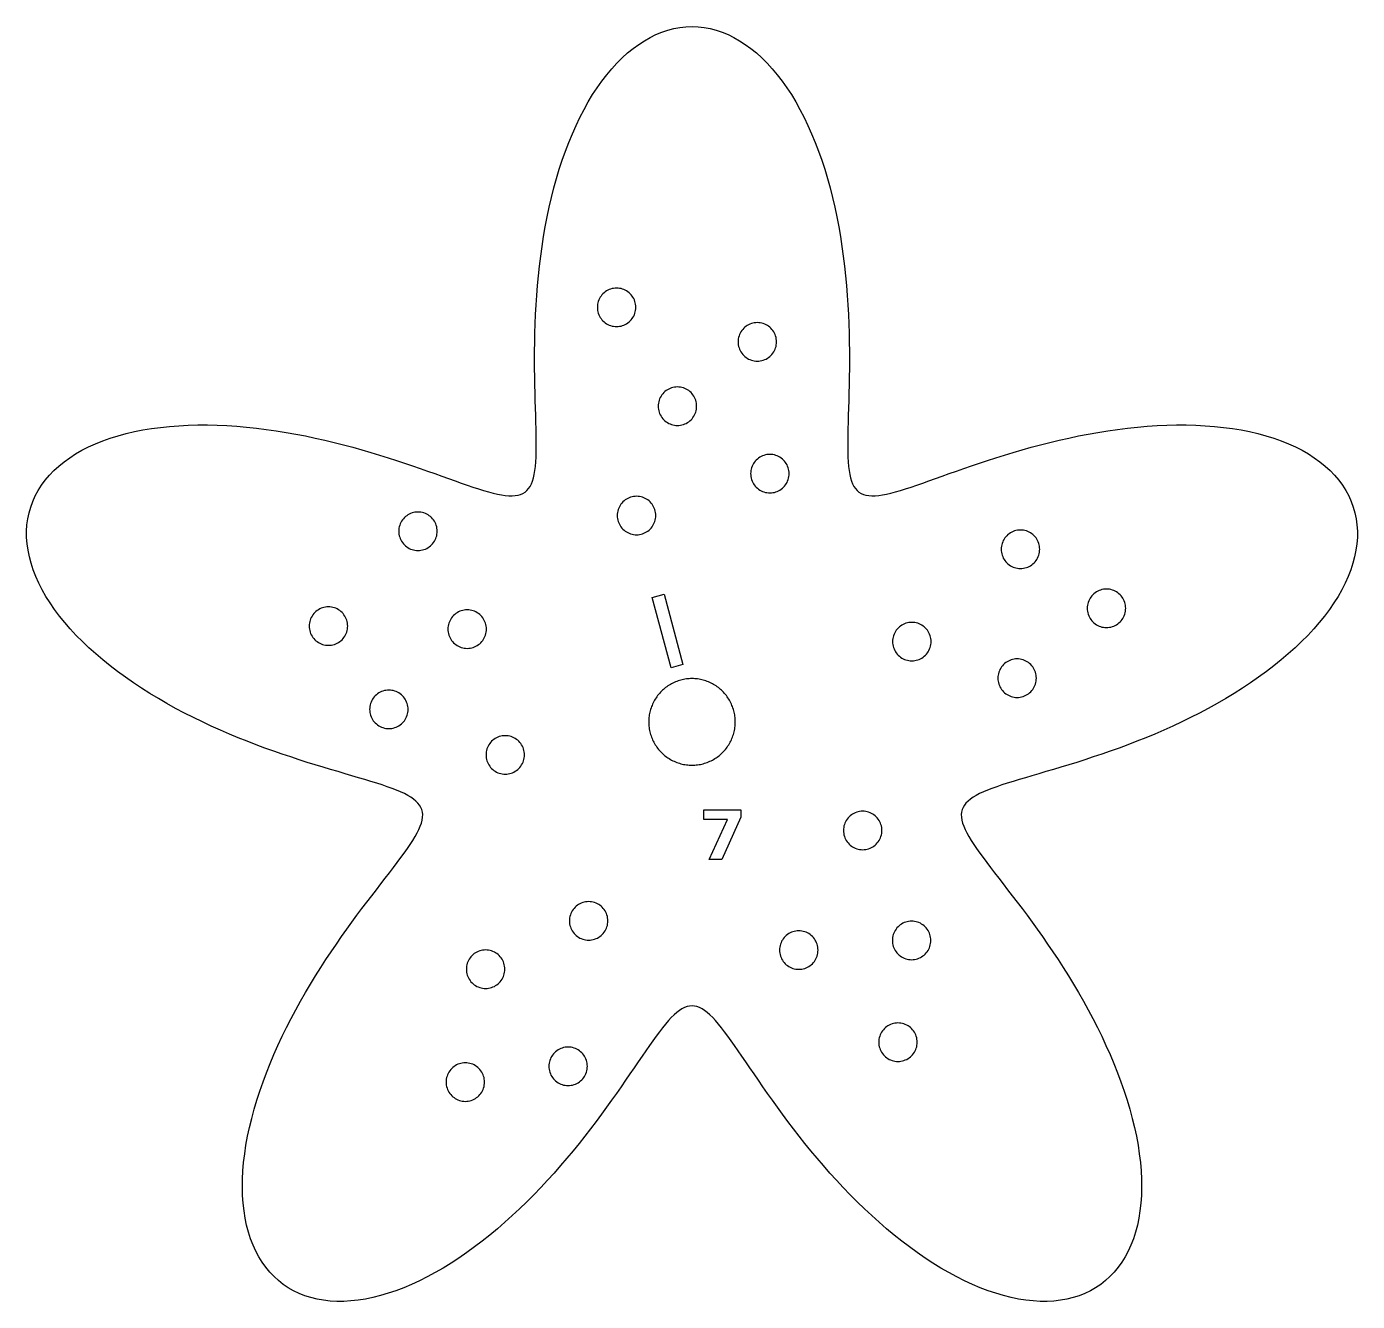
# Model space of a CAD drawing. Header units: millimetres. Extents: x 0 to 471, y 12 to 280.
# Drawn here: x 349.2 to 446.1, y 187.2 to 280 of the extents above; entities that cross this region are included whole.
import ezdxf

# ---------------------------------------------------------------- set-up
doc = ezdxf.new("R2010")
doc.units = ezdxf.units.MM
doc.layers.add('CUT', color=1, linetype='Continuous')
doc.layers.add('ENGRAVE', color=7, linetype='Continuous')

msp = doc.modelspace()

# ---------------------------------------------------------------- linework, layer by layer
at = {"layer": 'CUT'}
for points in [[(431.972, 228.801), (431.317, 228.518), (430.663, 228.247), (430.011, 227.987), (429.364, 227.738), (428.723, 227.499), (428.088, 227.271), (427.462, 227.054), (426.845, 226.846), (426.239, 226.647), (425.644, 226.457), (425.063, 226.276), (424.496, 226.103), (423.944, 225.938), (423.408, 225.78), (422.89, 225.627), (422.39, 225.481), (421.91, 225.34), (421.45, 225.203), (421.01, 225.07), (420.593, 224.94), (420.197, 224.812), (419.825, 224.686), (419.476, 224.561), (419.152, 224.435), (418.852, 224.309), (418.577, 224.182), (418.328, 224.052), (418.104, 223.919), (417.906, 223.782), (417.733, 223.641), (417.587, 223.494), (417.467, 223.341), (417.372, 223.181), (417.304, 223.013), (417.261, 222.838), (417.243, 222.653), (417.251, 222.458), (417.283, 222.253), (417.339, 222.038), (417.419, 221.811), (417.522, 221.571), (417.647, 221.32), (417.795, 221.055), (417.963, 220.777), (418.152, 220.485), (418.36, 220.178), (418.587, 219.857), (418.832, 219.522), (419.093, 219.171), (419.371, 218.805), (419.663, 218.424), (419.968, 218.027), (420.287, 217.615), (420.616, 217.187), (420.957, 216.744), (421.306, 216.286), (421.663, 215.813), (422.027, 215.325), (422.396, 214.822), (422.77, 214.305), (423.147, 213.774), (423.526, 213.229), (423.905, 212.672), (424.284, 212.102), (424.661, 211.52), (425.035, 210.927), (425.405, 210.323), (425.769, 209.709), (426.126, 209.086), (426.476, 208.455), (426.817, 207.816), (427.148, 207.17), (427.468, 206.518), (427.775, 205.862), (428.07, 205.201), (428.351, 204.537), (428.616, 203.871), (428.866, 203.205), (429.099, 202.538), (429.314, 201.873), (429.512, 201.209), (429.69, 200.549), (429.848, 199.894), (429.987, 199.243), (430.104, 198.6), (430.201, 197.964), (430.275, 197.337), (430.328, 196.72), (430.358, 196.114), (430.365, 195.52), (430.35, 194.939), (430.311, 194.373), (430.249, 193.822), (430.164, 193.287), (430.056, 192.769), (429.924, 192.27), (429.77, 191.79), (429.593, 191.33), (429.393, 190.89), (429.17, 190.473), (428.926, 190.078), (428.66, 189.706), (428.373, 189.358), (428.065, 189.035), (427.737, 188.736), (427.39, 188.464), (427.023, 188.217), (426.638, 187.998), (426.235, 187.805), (425.816, 187.639), (425.38, 187.501), (424.929, 187.391), (424.463, 187.309), (423.983, 187.254), (423.491, 187.228), (422.986, 187.229), (422.471, 187.259), (421.945, 187.316), (421.41, 187.4), (420.867, 187.511), (420.316, 187.65), (419.759, 187.814), (419.197, 188.005), (418.63, 188.221), (418.059, 188.461), (417.486, 188.726), (416.911, 189.014), (416.335, 189.325), (415.76, 189.657), (415.185, 190.011), (414.612, 190.384), (414.042, 190.777), (413.476, 191.187), (412.914, 191.615), (412.357, 192.058), (411.806, 192.517), (411.261, 192.989), (410.724, 193.473), (410.195, 193.969), (409.674, 194.474), (409.162, 194.989), (408.659, 195.51), (408.167, 196.038), (407.685, 196.571), (407.213, 197.107), (406.753, 197.645), (406.305, 198.184), (405.868, 198.722), (405.443, 199.258), (405.03, 199.791), (404.629, 200.32), (404.241, 200.842), (403.865, 201.358), (403.501, 201.864), (403.149, 202.361), (402.809, 202.847), (402.481, 203.321), (402.165, 203.781), (401.86, 204.227), (401.567, 204.657), (401.284, 205.071), (401.011, 205.466), (400.749, 205.843), (400.496, 206.2), (400.253, 206.536), (400.018, 206.852), (399.791, 207.144), (399.571, 207.414), (399.359, 207.66), (399.152, 207.882), (398.952, 208.08), (398.756, 208.251), (398.565, 208.398), (398.377, 208.518), (398.192, 208.611), (398.009, 208.679), (397.828, 208.719), (397.648, 208.732), (397.467, 208.719), (397.286, 208.679), (397.103, 208.611), (396.919, 208.518), (396.731, 208.398), (396.539, 208.251), (396.344, 208.08), (396.143, 207.882), (395.937, 207.66), (395.724, 207.414), (395.505, 207.144), (395.278, 206.852), (395.043, 206.536), (394.799, 206.2), (394.546, 205.843), (394.284, 205.466), (394.012, 205.071), (393.729, 204.657), (393.435, 204.227), (393.131, 203.781), (392.814, 203.321), (392.486, 202.847), (392.147, 202.361), (391.795, 201.864), (391.431, 201.358), (391.055, 200.842), (390.666, 200.32), (390.265, 199.791), (389.853, 199.258), (389.428, 198.722), (388.991, 198.184), (388.542, 197.645), (388.082, 197.107), (387.611, 196.571), (387.129, 196.038), (386.636, 195.51), (386.134, 194.989), (385.622, 194.474), (385.101, 193.969), (384.571, 193.473), (384.034, 192.989), (383.49, 192.517), (382.938, 192.058), (382.382, 191.615), (381.82, 191.187), (381.253, 190.777), (380.683, 190.384), (380.111, 190.011), (379.536, 189.657), (378.96, 189.325), (378.385, 189.014), (377.81, 188.726), (377.237, 188.461), (376.666, 188.221), (376.099, 188.005), (375.536, 187.814), (374.979, 187.65), (374.429, 187.511), (373.885, 187.4), (373.35, 187.316), (372.825, 187.259), (372.309, 187.229), (371.805, 187.228), (371.312, 187.254), (370.833, 187.309), (370.367, 187.391), (369.916, 187.501), (369.48, 187.639), (369.06, 187.805), (368.657, 187.998), (368.272, 188.217), (367.906, 188.464), (367.558, 188.736), (367.23, 189.035), (366.922, 189.358), (366.635, 189.706), (366.369, 190.078), (366.125, 190.473), (365.903, 190.89), (365.703, 191.33), (365.526, 191.79), (365.371, 192.27), (365.24, 192.769), (365.131, 193.287), (365.046, 193.822), (364.985, 194.373), (364.946, 194.939), (364.93, 195.52), (364.938, 196.114), (364.968, 196.72), (365.02, 197.337), (365.095, 197.964), (365.191, 198.6), (365.309, 199.243), (365.447, 199.894), (365.606, 200.549), (365.784, 201.209), (365.981, 201.873), (366.196, 202.538), (366.429, 203.205), (366.679, 203.871), (366.945, 204.537), (367.225, 205.201), (367.52, 205.862), (367.828, 206.518), (368.148, 207.17), (368.478, 207.816), (368.819, 208.455), (369.169, 209.086), (369.527, 209.709), (369.891, 210.323), (370.261, 210.927), (370.634, 211.52), (371.011, 212.102), (371.39, 212.672), (371.77, 213.229), (372.148, 213.774), (372.525, 214.305), (372.899, 214.822), (373.269, 215.325), (373.632, 215.813), (373.99, 216.286), (374.339, 216.744), (374.679, 217.187), (375.009, 217.615), (375.327, 218.027), (375.633, 218.424), (375.925, 218.805), (376.202, 219.171), (376.464, 219.522), (376.708, 219.857), (376.935, 220.178), (377.144, 220.485), (377.332, 220.777), (377.501, 221.055), (377.648, 221.32), (377.774, 221.571), (377.877, 221.811), (377.957, 222.038), (378.013, 222.253), (378.045, 222.458), (378.052, 222.653), (378.035, 222.838), (377.992, 223.013), (377.923, 223.181), (377.829, 223.341), (377.708, 223.494), (377.562, 223.641), (377.39, 223.782), (377.192, 223.919), (376.968, 224.052), (376.718, 224.182), (376.443, 224.309), (376.144, 224.435), (375.819, 224.561), (375.47, 224.686), (375.098, 224.812), (374.703, 224.94), (374.285, 225.07), (373.846, 225.203), (373.386, 225.34), (372.905, 225.481), (372.405, 225.627), (371.887, 225.78), (371.352, 225.938), (370.8, 226.103), (370.233, 226.276), (369.651, 226.457), (369.057, 226.647), (368.45, 226.846), (367.833, 227.054), (367.207, 227.271), (366.572, 227.499), (365.931, 227.738), (365.284, 227.987), (364.633, 228.247), (363.979, 228.518), (363.324, 228.801), (362.668, 229.095), (362.014, 229.4), (361.363, 229.717), (360.715, 230.045), (360.073, 230.384), (359.438, 230.734), (358.812, 231.096), (358.195, 231.468), (357.588, 231.85), (356.994, 232.243), (356.414, 232.645), (355.849, 233.057), (355.299, 233.478), (354.767, 233.907), (354.253, 234.344), (353.759, 234.789), (353.286, 235.24), (352.834, 235.698), (352.405, 236.162), (352, 236.63), (351.62, 237.102), (351.265, 237.579), (350.936, 238.058), (350.634, 238.538), (350.36, 239.021), (350.115, 239.503), (349.898, 239.986), (349.711, 240.467), (349.554, 240.946), (349.427, 241.423), (349.33, 241.896), (349.264, 242.364), (349.23, 242.827), (349.226, 243.285), (349.254, 243.735), (349.313, 244.177), (349.403, 244.611), (349.524, 245.036), (349.676, 245.451), (349.858, 245.855), (350.071, 246.248), (350.313, 246.628), (350.584, 246.996), (350.885, 247.351), (351.213, 247.691), (351.569, 248.017), (351.952, 248.328), (352.361, 248.623), (352.795, 248.902), (353.254, 249.165), (353.736, 249.412), (354.242, 249.641), (354.768, 249.852), (355.316, 250.047), (355.883, 250.223), (356.469, 250.382), (357.072, 250.523), (357.691, 250.645), (358.325, 250.75), (358.974, 250.837), (359.635, 250.907), (360.307, 250.958), (360.99, 250.993), (361.682, 251.01), (362.382, 251.011), (363.088, 250.996), (363.799, 250.964), (364.514, 250.917), (365.232, 250.855), (365.951, 250.779), (366.671, 250.69), (367.39, 250.587), (368.106, 250.472), (368.819, 250.345), (369.528, 250.207), (370.231, 250.06), (370.927, 249.903), (371.616, 249.738), (372.296, 249.566), (372.965, 249.387), (373.624, 249.203), (374.272, 249.015), (374.907, 248.823), (375.528, 248.628), (376.135, 248.433), (376.728, 248.236), (377.304, 248.041), (377.865, 247.848), (378.409, 247.657), (378.935, 247.471), (379.444, 247.289), (379.934, 247.114), (380.406, 246.946), (380.859, 246.786), (381.292, 246.635), (381.707, 246.495), (382.101, 246.366), (382.477, 246.249), (382.832, 246.146), (383.169, 246.056), (383.485, 245.982), (383.783, 245.924), (384.061, 245.882), (384.32, 245.858), (384.561, 245.852), (384.784, 245.865), (384.988, 245.898), (385.175, 245.951), (385.346, 246.025), (385.5, 246.12), (385.638, 246.237), (385.761, 246.377), (385.869, 246.538), (385.963, 246.723), (386.045, 246.93), (386.114, 247.161), (386.171, 247.415), (386.217, 247.693), (386.254, 247.993), (386.281, 248.318), (386.3, 248.665), (386.311, 249.035), (386.316, 249.428), (386.316, 249.844), (386.31, 250.281), (386.301, 250.74), (386.289, 251.22), (386.275, 251.721), (386.26, 252.241), (386.244, 252.781), (386.229, 253.339), (386.216, 253.915), (386.205, 254.508), (386.198, 255.117), (386.194, 255.741), (386.196, 256.379), (386.203, 257.03), (386.217, 257.693), (386.237, 258.367), (386.266, 259.051), (386.303, 259.743), (386.349, 260.443), (386.405, 261.148), (386.471, 261.859), (386.548, 262.573), (386.636, 263.29), (386.736, 264.007), (386.848, 264.724), (386.972, 265.439), (387.109, 266.152), (387.259, 266.859), (387.422, 267.561), (387.599, 268.256), (387.789, 268.942), (387.992, 269.618), (388.209, 270.283), (388.439, 270.936), (388.683, 271.575), (388.94, 272.198), (389.211, 272.806), (389.494, 273.395), (389.789, 273.966), (390.098, 274.517), (390.418, 275.048), (390.75, 275.555), (391.093, 276.04), (391.447, 276.501), (391.811, 276.936), (392.185, 277.346), (392.568, 277.729), (392.96, 278.084), (393.36, 278.411), (393.767, 278.708), (394.181, 278.976), (394.601, 279.214), (395.026, 279.421), (395.456, 279.597), (395.89, 279.742), (396.327, 279.855), (396.766, 279.935), (397.206, 279.984), (397.648, 280), (398.089, 279.984), (398.53, 279.935), (398.969, 279.855), (399.406, 279.742), (399.839, 279.597), (400.269, 279.421), (400.695, 279.214), (401.114, 278.976), (401.528, 278.708), (401.936, 278.411), (402.335, 278.084), (402.727, 277.729), (403.11, 277.346), (403.484, 276.936), (403.849, 276.501), (404.203, 276.04), (404.546, 275.555), (404.878, 275.048), (405.198, 274.517), (405.506, 273.966), (405.802, 273.395), (406.085, 272.806), (406.355, 272.198), (406.612, 271.575), (406.856, 270.936), (407.086, 270.283), (407.303, 269.618), (407.507, 268.942), (407.697, 268.256), (407.873, 267.561), (408.036, 266.859), (408.186, 266.152), (408.323, 265.439), (408.447, 264.724), (408.559, 264.007), (408.659, 263.29), (408.747, 262.573), (408.824, 261.859), (408.89, 261.148), (408.946, 260.443), (408.993, 259.743), (409.03, 259.051), (409.058, 258.367), (409.079, 257.693), (409.092, 257.03), (409.1, 256.379), (409.101, 255.741), (409.098, 255.117), (409.09, 254.508), (409.079, 253.915), (409.066, 253.339), (409.051, 252.781), (409.036, 252.241), (409.021, 251.721), (409.007, 251.22), (408.994, 250.74), (408.985, 250.281), (408.98, 249.844), (408.979, 249.428), (408.984, 249.035), (408.996, 248.665), (409.015, 248.318), (409.042, 247.993), (409.078, 247.693), (409.125, 247.415), (409.182, 247.161), (409.251, 246.93), (409.332, 246.723), (409.427, 246.538), (409.535, 246.377), (409.658, 246.237), (409.796, 246.12), (409.95, 246.025), (410.12, 245.951), (410.307, 245.898), (410.512, 245.865), (410.734, 245.852), (410.975, 245.858), (411.235, 245.882), (411.513, 245.924), (411.81, 245.982), (412.127, 246.056), (412.463, 246.146), (412.819, 246.249), (413.194, 246.366), (413.589, 246.495), (414.003, 246.635), (414.437, 246.786), (414.89, 246.946), (415.362, 247.114), (415.852, 247.289), (416.36, 247.471), (416.887, 247.657), (417.431, 247.848), (417.991, 248.041), (418.568, 248.236), (419.16, 248.433), (419.767, 248.628), (420.389, 248.823), (421.024, 249.015), (421.671, 249.203), (422.33, 249.387), (423, 249.566), (423.68, 249.738), (424.368, 249.903), (425.064, 250.06), (425.767, 250.207), (426.476, 250.345), (427.189, 250.472), (427.906, 250.587), (428.624, 250.69), (429.344, 250.779), (430.063, 250.855), (430.781, 250.917), (431.497, 250.964), (432.208, 250.996), (432.914, 251.011), (433.613, 251.01), (434.305, 250.993), (434.988, 250.958), (435.661, 250.907), (436.322, 250.837), (436.97, 250.75), (437.605, 250.645), (438.224, 250.523), (438.827, 250.382), (439.413, 250.223), (439.98, 250.047), (440.527, 249.852), (441.054, 249.641), (441.559, 249.412), (442.041, 249.165), (442.5, 248.902), (442.935, 248.623), (443.344, 248.328), (443.726, 248.017), (444.082, 247.691), (444.411, 247.351), (444.711, 246.996), (444.983, 246.628), (445.225, 246.248), (445.437, 245.855), (445.619, 245.451), (445.771, 245.036), (445.892, 244.611), (445.982, 244.177), (446.041, 243.735), (446.069, 243.285), (446.066, 242.827), (446.031, 242.364), (445.965, 241.896), (445.869, 241.423), (445.742, 240.946), (445.585, 240.467), (445.397, 239.986), (445.181, 239.503), (444.935, 239.021), (444.661, 238.538), (444.36, 238.058), (444.031, 237.579), (443.676, 237.102), (443.295, 236.63), (442.89, 236.162), (442.461, 235.698), (442.01, 235.24), (441.536, 234.789), (441.042, 234.344), (440.528, 233.907), (439.996, 233.478), (439.447, 233.057), (438.881, 232.645), (438.301, 232.243), (437.707, 231.85), (437.101, 231.468), (436.484, 231.096), (435.857, 230.734), (435.222, 230.384), (434.58, 230.045), (433.933, 229.717), (433.282, 229.4), (432.627, 229.095), (431.972, 228.801)], [(393.491, 259.138), (393.52, 259.244), (393.542, 259.352), (393.555, 259.461), (393.559, 259.571), (393.555, 259.68), (393.542, 259.79), (393.52, 259.897), (393.491, 260.003), (393.453, 260.106), (393.406, 260.206), (393.353, 260.302), (393.292, 260.393), (393.224, 260.48), (393.149, 260.561), (393.068, 260.635), (392.982, 260.703), (392.891, 260.764), (392.795, 260.818), (392.695, 260.864), (392.592, 260.902), (392.486, 260.932), (392.378, 260.953), (392.269, 260.966), (392.159, 260.971), (392.049, 260.966), (391.94, 260.953), (391.832, 260.932), (391.726, 260.902), (391.623, 260.864), (391.523, 260.818), (391.428, 260.764), (391.336, 260.703), (391.25, 260.635), (391.169, 260.561), (391.095, 260.48), (391.026, 260.393), (390.965, 260.302), (390.912, 260.206), (390.866, 260.106), (390.828, 260.003), (390.798, 259.897), (390.776, 259.79), (390.763, 259.68), (390.759, 259.571), (390.763, 259.461), (390.776, 259.352), (390.798, 259.244), (390.828, 259.138), (390.866, 259.035), (390.912, 258.935), (390.965, 258.839), (391.026, 258.748), (391.095, 258.661), (391.169, 258.581), (391.25, 258.506), (391.336, 258.438), (391.428, 258.377), (391.523, 258.323), (391.623, 258.277), (391.726, 258.239), (391.832, 258.209), (391.94, 258.188), (392.049, 258.175), (392.159, 258.171), (392.269, 258.175), (392.378, 258.188), (392.486, 258.209), (392.592, 258.239), (392.695, 258.277), (392.795, 258.323), (392.891, 258.377), (392.982, 258.438), (393.068, 258.506), (393.149, 258.581), (393.224, 258.661), (393.292, 258.748), (393.353, 258.839), (393.406, 258.935), (393.453, 259.035), (393.491, 259.138)], [(403.732, 256.624), (403.762, 256.729), (403.783, 256.837), (403.796, 256.946), (403.801, 257.056), (403.796, 257.166), (403.783, 257.275), (403.762, 257.383), (403.732, 257.489), (403.694, 257.592), (403.648, 257.692), (403.594, 257.788), (403.533, 257.879), (403.465, 257.966), (403.391, 258.046), (403.31, 258.121), (403.224, 258.189), (403.132, 258.25), (403.036, 258.304), (402.936, 258.35), (402.833, 258.388), (402.728, 258.418), (402.62, 258.439), (402.511, 258.452), (402.401, 258.456), (402.291, 258.452), (402.182, 258.439), (402.074, 258.418), (401.968, 258.388), (401.865, 258.35), (401.765, 258.304), (401.669, 258.25), (401.578, 258.189), (401.492, 258.121), (401.411, 258.046), (401.336, 257.966), (401.268, 257.879), (401.207, 257.788), (401.153, 257.692), (401.107, 257.592), (401.069, 257.489), (401.039, 257.383), (401.018, 257.275), (401.005, 257.166), (401.001, 257.056), (401.005, 256.946), (401.018, 256.837), (401.039, 256.729), (401.069, 256.624), (401.107, 256.521), (401.153, 256.421), (401.207, 256.325), (401.268, 256.233), (401.336, 256.147), (401.411, 256.066), (401.492, 255.992), (401.578, 255.924), (401.669, 255.863), (401.765, 255.809), (401.865, 255.763), (401.968, 255.725), (402.074, 255.695), (402.182, 255.674), (402.291, 255.661), (402.401, 255.656), (402.511, 255.661), (402.62, 255.674), (402.728, 255.695), (402.833, 255.725), (402.936, 255.763), (403.036, 255.809), (403.132, 255.863), (403.224, 255.924), (403.31, 255.992), (403.391, 256.066), (403.465, 256.147), (403.533, 256.233), (403.594, 256.325), (403.648, 256.421), (403.694, 256.521), (403.732, 256.624)], [(397.917, 251.943), (397.947, 252.048), (397.968, 252.156), (397.981, 252.265), (397.985, 252.375), (397.981, 252.485), (397.968, 252.594), (397.947, 252.702), (397.917, 252.808), (397.879, 252.911), (397.833, 253.011), (397.779, 253.107), (397.718, 253.198), (397.65, 253.284), (397.575, 253.365), (397.495, 253.44), (397.408, 253.508), (397.317, 253.569), (397.221, 253.623), (397.121, 253.669), (397.018, 253.707), (396.912, 253.736), (396.804, 253.758), (396.695, 253.771), (396.585, 253.775), (396.476, 253.771), (396.366, 253.758), (396.259, 253.736), (396.153, 253.707), (396.05, 253.669), (395.95, 253.623), (395.854, 253.569), (395.762, 253.508), (395.676, 253.44), (395.595, 253.365), (395.521, 253.284), (395.453, 253.198), (395.392, 253.107), (395.338, 253.011), (395.292, 252.911), (395.254, 252.808), (395.224, 252.702), (395.203, 252.594), (395.19, 252.485), (395.185, 252.375), (395.19, 252.265), (395.203, 252.156), (395.224, 252.048), (395.254, 251.943), (395.292, 251.839), (395.338, 251.74), (395.392, 251.644), (395.453, 251.552), (395.521, 251.466), (395.595, 251.385), (395.676, 251.311), (395.762, 251.243), (395.854, 251.181), (395.95, 251.128), (396.05, 251.082), (396.153, 251.044), (396.259, 251.014), (396.366, 250.992), (396.476, 250.979), (396.585, 250.975), (396.695, 250.979), (396.804, 250.992), (396.912, 251.014), (397.018, 251.044), (397.121, 251.082), (397.221, 251.128), (397.317, 251.181), (397.408, 251.243), (397.495, 251.311), (397.575, 251.385), (397.65, 251.466), (397.718, 251.552), (397.779, 251.644), (397.833, 251.74), (397.879, 251.839), (397.917, 251.943)], [(404.676, 247.14), (404.697, 247.248), (404.71, 247.357), (404.715, 247.467), (404.71, 247.577), (404.697, 247.686), (404.676, 247.794), (404.646, 247.9), (404.608, 248.003), (404.562, 248.103), (404.508, 248.198), (404.447, 248.29), (404.379, 248.376), (404.305, 248.457), (404.224, 248.532), (404.138, 248.6), (404.046, 248.661), (403.95, 248.714), (403.85, 248.76), (403.747, 248.798), (403.641, 248.828), (403.534, 248.85), (403.424, 248.863), (403.315, 248.867), (403.205, 248.863), (403.096, 248.85), (402.988, 248.828), (402.882, 248.798), (402.779, 248.76), (402.679, 248.714), (402.583, 248.661), (402.492, 248.6), (402.405, 248.532), (402.325, 248.457), (402.25, 248.376), (402.182, 248.29), (402.121, 248.198), (402.067, 248.103), (402.021, 248.003), (401.983, 247.9), (401.953, 247.794), (401.932, 247.686), (401.919, 247.577), (401.915, 247.467), (401.919, 247.357), (401.932, 247.248), (401.953, 247.14), (401.983, 247.034), (402.021, 246.931), (402.067, 246.831), (402.121, 246.735), (402.182, 246.644), (402.25, 246.558), (402.325, 246.477), (402.405, 246.402), (402.492, 246.334), (402.583, 246.273), (402.679, 246.22), (402.779, 246.174), (402.882, 246.135), (402.988, 246.106), (403.096, 246.084), (403.205, 246.071), (403.315, 246.067), (403.424, 246.071), (403.534, 246.084), (403.641, 246.106), (403.747, 246.135), (403.85, 246.174), (403.95, 246.22), (404.046, 246.273), (404.138, 246.334), (404.224, 246.402), (404.305, 246.477), (404.379, 246.558), (404.447, 246.644), (404.508, 246.735), (404.562, 246.831), (404.608, 246.931), (404.646, 247.034), (404.676, 247.14)], [(394.942, 243.987), (394.971, 244.093), (394.993, 244.201), (395.006, 244.31), (395.01, 244.42), (395.006, 244.53), (394.993, 244.639), (394.971, 244.747), (394.942, 244.852), (394.904, 244.956), (394.858, 245.055), (394.804, 245.151), (394.743, 245.243), (394.675, 245.329), (394.6, 245.41), (394.519, 245.484), (394.433, 245.552), (394.342, 245.613), (394.246, 245.667), (394.146, 245.713), (394.043, 245.751), (393.937, 245.781), (393.829, 245.803), (393.72, 245.815), (393.61, 245.82), (393.5, 245.815), (393.391, 245.803), (393.283, 245.781), (393.177, 245.751), (393.074, 245.713), (392.975, 245.667), (392.879, 245.613), (392.787, 245.552), (392.701, 245.484), (392.62, 245.41), (392.546, 245.329), (392.477, 245.243), (392.416, 245.151), (392.363, 245.055), (392.317, 244.956), (392.279, 244.852), (392.249, 244.747), (392.227, 244.639), (392.214, 244.53), (392.21, 244.42), (392.214, 244.31), (392.227, 244.201), (392.249, 244.093), (392.279, 243.987), (392.317, 243.884), (392.363, 243.784), (392.416, 243.688), (392.477, 243.597), (392.546, 243.511), (392.62, 243.43), (392.701, 243.355), (392.787, 243.287), (392.879, 243.226), (392.975, 243.172), (393.074, 243.126), (393.177, 243.088), (393.283, 243.058), (393.391, 243.037), (393.5, 243.024), (393.61, 243.02), (393.72, 243.024), (393.829, 243.037), (393.937, 243.058), (394.043, 243.088), (394.146, 243.126), (394.246, 243.172), (394.342, 243.226), (394.433, 243.287), (394.519, 243.355), (394.6, 243.43), (394.675, 243.511), (394.743, 243.597), (394.804, 243.688), (394.858, 243.784), (394.904, 243.884), (394.942, 243.987)], [(379.068, 242.947), (379.09, 243.055), (379.103, 243.164), (379.107, 243.274), (379.103, 243.384), (379.09, 243.493), (379.068, 243.601), (379.038, 243.707), (379, 243.81), (378.954, 243.91), (378.901, 244.006), (378.84, 244.097), (378.772, 244.184), (378.697, 244.264), (378.616, 244.339), (378.53, 244.407), (378.438, 244.468), (378.343, 244.522), (378.243, 244.568), (378.14, 244.606), (378.034, 244.636), (377.926, 244.657), (377.817, 244.67), (377.707, 244.674), (377.597, 244.67), (377.488, 244.657), (377.38, 244.636), (377.274, 244.606), (377.171, 244.568), (377.071, 244.522), (376.975, 244.468), (376.884, 244.407), (376.798, 244.339), (376.717, 244.264), (376.642, 244.184), (376.574, 244.097), (376.513, 244.006), (376.46, 243.91), (376.414, 243.81), (376.375, 243.707), (376.346, 243.601), (376.324, 243.493), (376.311, 243.384), (376.307, 243.274), (376.311, 243.164), (376.324, 243.055), (376.346, 242.947), (376.375, 242.842), (376.414, 242.739), (376.46, 242.639), (376.513, 242.543), (376.574, 242.451), (376.642, 242.365), (376.717, 242.284), (376.798, 242.21), (376.884, 242.142), (376.975, 242.081), (377.071, 242.027), (377.171, 241.981), (377.274, 241.943), (377.38, 241.913), (377.488, 241.892), (377.597, 241.879), (377.707, 241.874), (377.817, 241.879), (377.926, 241.892), (378.034, 241.913), (378.14, 241.943), (378.243, 241.981), (378.343, 242.027), (378.438, 242.081), (378.53, 242.142), (378.616, 242.21), (378.697, 242.284), (378.772, 242.365), (378.84, 242.451), (378.901, 242.543), (378.954, 242.639), (379, 242.739), (379.038, 242.842), (379.068, 242.947)], [(422.881, 241.53), (422.911, 241.635), (422.933, 241.743), (422.945, 241.852), (422.95, 241.962), (422.945, 242.072), (422.933, 242.181), (422.911, 242.289), (422.881, 242.395), (422.843, 242.498), (422.797, 242.598), (422.743, 242.694), (422.682, 242.785), (422.614, 242.871), (422.54, 242.952), (422.459, 243.027), (422.373, 243.095), (422.281, 243.156), (422.185, 243.21), (422.086, 243.256), (421.982, 243.294), (421.877, 243.324), (421.769, 243.345), (421.66, 243.358), (421.55, 243.362), (421.44, 243.358), (421.331, 243.345), (421.223, 243.324), (421.117, 243.294), (421.014, 243.256), (420.914, 243.21), (420.818, 243.156), (420.727, 243.095), (420.641, 243.027), (420.56, 242.952), (420.485, 242.871), (420.417, 242.785), (420.356, 242.694), (420.302, 242.598), (420.256, 242.498), (420.218, 242.395), (420.188, 242.289), (420.167, 242.181), (420.154, 242.072), (420.15, 241.962), (420.154, 241.852), (420.167, 241.743), (420.188, 241.635), (420.218, 241.53), (420.256, 241.426), (420.302, 241.327), (420.356, 241.231), (420.417, 241.139), (420.485, 241.053), (420.56, 240.972), (420.641, 240.898), (420.727, 240.83), (420.818, 240.769), (420.914, 240.715), (421.014, 240.669), (421.117, 240.631), (421.223, 240.601), (421.331, 240.579), (421.44, 240.567), (421.55, 240.562), (421.66, 240.567), (421.769, 240.579), (421.877, 240.601), (421.982, 240.631), (422.086, 240.669), (422.185, 240.715), (422.281, 240.769), (422.373, 240.83), (422.459, 240.898), (422.54, 240.972), (422.614, 241.053), (422.682, 241.139), (422.743, 241.231), (422.797, 241.327), (422.843, 241.426), (422.881, 241.53)], [(429.142, 237.234), (429.172, 237.34), (429.193, 237.447), (429.206, 237.556), (429.21, 237.666), (429.206, 237.776), (429.193, 237.885), (429.172, 237.993), (429.142, 238.099), (429.104, 238.202), (429.058, 238.302), (429.004, 238.398), (428.943, 238.489), (428.875, 238.576), (428.8, 238.656), (428.72, 238.731), (428.633, 238.799), (428.542, 238.86), (428.446, 238.914), (428.346, 238.96), (428.243, 238.998), (428.137, 239.028), (428.029, 239.049), (427.92, 239.062), (427.81, 239.066), (427.701, 239.062), (427.591, 239.049), (427.484, 239.028), (427.378, 238.998), (427.275, 238.96), (427.175, 238.914), (427.079, 238.86), (426.988, 238.799), (426.901, 238.731), (426.82, 238.656), (426.746, 238.576), (426.678, 238.489), (426.617, 238.398), (426.563, 238.302), (426.517, 238.202), (426.479, 238.099), (426.449, 237.993), (426.428, 237.885), (426.415, 237.776), (426.41, 237.666), (426.415, 237.556), (426.428, 237.447), (426.449, 237.34), (426.479, 237.234), (426.517, 237.131), (426.563, 237.031), (426.617, 236.935), (426.678, 236.843), (426.746, 236.757), (426.82, 236.676), (426.901, 236.602), (426.988, 236.534), (427.079, 236.473), (427.175, 236.419), (427.275, 236.373), (427.378, 236.335), (427.484, 236.305), (427.591, 236.284), (427.701, 236.271), (427.81, 236.266), (427.92, 236.271), (428.029, 236.284), (428.137, 236.305), (428.243, 236.335), (428.346, 236.373), (428.446, 236.419), (428.542, 236.473), (428.633, 236.534), (428.72, 236.602), (428.8, 236.676), (428.875, 236.757), (428.943, 236.843), (429.004, 236.935), (429.058, 237.031), (429.104, 237.131), (429.142, 237.234)], [(372.522, 235.941), (372.552, 236.047), (372.573, 236.155), (372.586, 236.264), (372.59, 236.374), (372.586, 236.484), (372.573, 236.593), (372.552, 236.701), (372.522, 236.807), (372.484, 236.91), (372.438, 237.01), (372.384, 237.106), (372.323, 237.197), (372.255, 237.283), (372.18, 237.364), (372.1, 237.439), (372.013, 237.507), (371.922, 237.568), (371.826, 237.622), (371.726, 237.668), (371.623, 237.706), (371.517, 237.735), (371.409, 237.757), (371.3, 237.77), (371.19, 237.774), (371.08, 237.77), (370.971, 237.757), (370.863, 237.735), (370.758, 237.706), (370.655, 237.668), (370.555, 237.622), (370.459, 237.568), (370.367, 237.507), (370.281, 237.439), (370.2, 237.364), (370.126, 237.283), (370.058, 237.197), (369.997, 237.106), (369.943, 237.01), (369.897, 236.91), (369.859, 236.807), (369.829, 236.701), (369.808, 236.593), (369.795, 236.484), (369.79, 236.374), (369.795, 236.264), (369.808, 236.155), (369.829, 236.047), (369.859, 235.941), (369.897, 235.838), (369.943, 235.739), (369.997, 235.643), (370.058, 235.551), (370.126, 235.465), (370.2, 235.384), (370.281, 235.31), (370.367, 235.241), (370.459, 235.18), (370.555, 235.127), (370.655, 235.081), (370.758, 235.043), (370.863, 235.013), (370.971, 234.991), (371.08, 234.978), (371.19, 234.974), (371.3, 234.978), (371.409, 234.991), (371.517, 235.013), (371.623, 235.043), (371.726, 235.081), (371.826, 235.127), (371.922, 235.18), (372.013, 235.241), (372.1, 235.31), (372.18, 235.384), (372.255, 235.465), (372.323, 235.551), (372.384, 235.643), (372.438, 235.739), (372.484, 235.838), (372.522, 235.941)], [(382.618, 235.721), (382.648, 235.827), (382.67, 235.935), (382.683, 236.044), (382.687, 236.154), (382.683, 236.263), (382.67, 236.373), (382.648, 236.48), (382.618, 236.586), (382.58, 236.689), (382.534, 236.789), (382.481, 236.885), (382.419, 236.976), (382.351, 237.063), (382.277, 237.143), (382.196, 237.218), (382.11, 237.286), (382.018, 237.347), (381.922, 237.401), (381.823, 237.447), (381.719, 237.485), (381.614, 237.515), (381.506, 237.536), (381.397, 237.549), (381.287, 237.554), (381.177, 237.549), (381.068, 237.536), (380.96, 237.515), (380.854, 237.485), (380.751, 237.447), (380.651, 237.401), (380.555, 237.347), (380.464, 237.286), (380.378, 237.218), (380.297, 237.143), (380.222, 237.063), (380.154, 236.976), (380.093, 236.885), (380.039, 236.789), (379.993, 236.689), (379.955, 236.586), (379.926, 236.48), (379.904, 236.373), (379.891, 236.263), (379.887, 236.154), (379.891, 236.044), (379.904, 235.935), (379.926, 235.827), (379.955, 235.721), (379.993, 235.618), (380.039, 235.518), (380.093, 235.422), (380.154, 235.331), (380.222, 235.244), (380.297, 235.164), (380.378, 235.089), (380.464, 235.021), (380.555, 234.96), (380.651, 234.906), (380.751, 234.86), (380.854, 234.822), (380.96, 234.792), (381.068, 234.771), (381.177, 234.758), (381.287, 234.754), (381.397, 234.758), (381.506, 234.771), (381.614, 234.792), (381.719, 234.822), (381.823, 234.86), (381.922, 234.906), (382.018, 234.96), (382.11, 235.021), (382.196, 235.089), (382.277, 235.164), (382.351, 235.244), (382.419, 235.331), (382.481, 235.422), (382.534, 235.518), (382.58, 235.618), (382.618, 235.721)], [(415.007, 234.915), (415.028, 235.023), (415.041, 235.132), (415.045, 235.242), (415.041, 235.352), (415.028, 235.461), (415.007, 235.569), (414.977, 235.675), (414.939, 235.778), (414.893, 235.878), (414.839, 235.974), (414.778, 236.065), (414.71, 236.151), (414.635, 236.232), (414.554, 236.307), (414.468, 236.375), (414.377, 236.436), (414.281, 236.49), (414.181, 236.536), (414.078, 236.574), (413.972, 236.604), (413.864, 236.625), (413.755, 236.638), (413.645, 236.642), (413.535, 236.638), (413.426, 236.625), (413.318, 236.604), (413.213, 236.574), (413.109, 236.536), (413.01, 236.49), (412.914, 236.436), (412.822, 236.375), (412.736, 236.307), (412.655, 236.232), (412.581, 236.151), (412.513, 236.065), (412.451, 235.974), (412.398, 235.878), (412.352, 235.778), (412.314, 235.675), (412.284, 235.569), (412.262, 235.461), (412.25, 235.352), (412.245, 235.242), (412.25, 235.132), (412.262, 235.023), (412.284, 234.915), (412.314, 234.81), (412.352, 234.706), (412.398, 234.607), (412.451, 234.511), (412.513, 234.419), (412.581, 234.333), (412.655, 234.252), (412.736, 234.178), (412.822, 234.11), (412.914, 234.049), (413.01, 233.995), (413.109, 233.949), (413.213, 233.911), (413.318, 233.881), (413.426, 233.859), (413.535, 233.847), (413.645, 233.842), (413.755, 233.847), (413.864, 233.859), (413.972, 233.881), (414.078, 233.911), (414.181, 233.949), (414.281, 233.995), (414.377, 234.049), (414.468, 234.11), (414.554, 234.178), (414.635, 234.252), (414.71, 234.333), (414.778, 234.419), (414.839, 234.511), (414.893, 234.607), (414.939, 234.706), (414.977, 234.81), (415.007, 234.915)], [(422.638, 232.151), (422.668, 232.256), (422.689, 232.364), (422.702, 232.473), (422.707, 232.583), (422.702, 232.693), (422.689, 232.802), (422.668, 232.91), (422.638, 233.016), (422.6, 233.119), (422.554, 233.219), (422.5, 233.315), (422.439, 233.406), (422.371, 233.492), (422.297, 233.573), (422.216, 233.648), (422.129, 233.716), (422.038, 233.777), (421.942, 233.831), (421.842, 233.877), (421.739, 233.915), (421.633, 233.945), (421.526, 233.966), (421.416, 233.979), (421.307, 233.983), (421.197, 233.979), (421.088, 233.966), (420.98, 233.945), (420.874, 233.915), (420.771, 233.877), (420.671, 233.831), (420.575, 233.777), (420.484, 233.716), (420.397, 233.648), (420.317, 233.573), (420.242, 233.492), (420.174, 233.406), (420.113, 233.315), (420.059, 233.219), (420.013, 233.119), (419.975, 233.016), (419.945, 232.91), (419.924, 232.802), (419.911, 232.693), (419.907, 232.583), (419.911, 232.473), (419.924, 232.364), (419.945, 232.256), (419.975, 232.151), (420.013, 232.048), (420.059, 231.948), (420.113, 231.852), (420.174, 231.76), (420.242, 231.674), (420.317, 231.593), (420.397, 231.519), (420.484, 231.451), (420.575, 231.39), (420.671, 231.336), (420.771, 231.29), (420.874, 231.252), (420.98, 231.222), (421.088, 231.201), (421.197, 231.188), (421.307, 231.183), (421.416, 231.188), (421.526, 231.201), (421.633, 231.222), (421.739, 231.252), (421.842, 231.29), (421.942, 231.336), (422.038, 231.39), (422.129, 231.451), (422.216, 231.519), (422.297, 231.593), (422.371, 231.674), (422.439, 231.76), (422.5, 231.852), (422.554, 231.948), (422.6, 232.048), (422.638, 232.151)], [(400.791, 229.606), (400.783, 229.709), (400.771, 229.811), (400.756, 229.913), (400.737, 230.015), (400.715, 230.115), (400.69, 230.215), (400.662, 230.314), (400.631, 230.413), (400.596, 230.51), (400.558, 230.605), (400.517, 230.7), (400.473, 230.793), (400.426, 230.885), (400.376, 230.975), (400.323, 231.063), (400.267, 231.15), (400.208, 231.235), (400.147, 231.318), (400.083, 231.398), (400.016, 231.477), (399.947, 231.553), (399.875, 231.627), (399.801, 231.699), (399.725, 231.768), (399.646, 231.835), (399.565, 231.899), (399.483, 231.96), (399.398, 232.019), (399.311, 232.075), (399.223, 232.128), (399.133, 232.178), (399.041, 232.225), (398.948, 232.269), (398.853, 232.31), (398.757, 232.348), (398.66, 232.383), (398.562, 232.414), (398.463, 232.443), (398.363, 232.468), (398.262, 232.489), (398.161, 232.508), (398.059, 232.523), (397.956, 232.535), (397.854, 232.543), (397.751, 232.548), (397.648, 232.55), (397.545, 232.548), (397.442, 232.543), (397.339, 232.535), (397.237, 232.523), (397.135, 232.508), (397.033, 232.489), (396.932, 232.468), (396.832, 232.443), (396.733, 232.414), (396.635, 232.383), (396.538, 232.348), (396.442, 232.31), (396.348, 232.269), (396.255, 232.225), (396.163, 232.178), (396.073, 232.128), (395.984, 232.075), (395.898, 232.019), (395.813, 231.96), (395.73, 231.899), (395.649, 231.835), (395.571, 231.768), (395.494, 231.699), (395.42, 231.627), (395.349, 231.553), (395.279, 231.477), (395.213, 231.398), (395.149, 231.318), (395.087, 231.235), (395.029, 231.15), (394.973, 231.063), (394.92, 230.975), (394.87, 230.885), (394.823, 230.793), (394.779, 230.7), (394.738, 230.605), (394.7, 230.51), (394.665, 230.413), (394.633, 230.314), (394.605, 230.215), (394.58, 230.115), (394.558, 230.015), (394.54, 229.913), (394.525, 229.811), (394.513, 229.709), (394.504, 229.606), (394.499, 229.503), (394.498, 229.4), (394.499, 229.297), (394.504, 229.194), (394.513, 229.091), (394.525, 228.989), (394.54, 228.887), (394.558, 228.785), (394.58, 228.685), (394.605, 228.585), (394.633, 228.486), (394.665, 228.387), (394.7, 228.29), (394.738, 228.195), (394.779, 228.1), (394.823, 228.007), (394.87, 227.915), (394.92, 227.825), (394.973, 227.737), (395.029, 227.65), (395.087, 227.565), (395.149, 227.482), (395.213, 227.402), (395.279, 227.323), (395.349, 227.247), (395.42, 227.173), (395.494, 227.101), (395.571, 227.032), (395.649, 226.965), (395.73, 226.901), (395.813, 226.84), (395.898, 226.781), (395.984, 226.725), (396.073, 226.672), (396.163, 226.622), (396.255, 226.575), (396.348, 226.531), (396.442, 226.49), (396.538, 226.452), (396.635, 226.417), (396.733, 226.386), (396.832, 226.357), (396.932, 226.332), (397.033, 226.311), (397.135, 226.292), (397.237, 226.277), (397.339, 226.265), (397.442, 226.257), (397.545, 226.252), (397.648, 226.25), (397.751, 226.252), (397.854, 226.257), (397.956, 226.265), (398.059, 226.277), (398.161, 226.292), (398.262, 226.311), (398.363, 226.332), (398.463, 226.357), (398.562, 226.386), (398.66, 226.417), (398.757, 226.452), (398.853, 226.49), (398.948, 226.531), (399.041, 226.575), (399.133, 226.622), (399.223, 226.672), (399.311, 226.725), (399.398, 226.781), (399.483, 226.84), (399.565, 226.901), (399.646, 226.965), (399.725, 227.032), (399.801, 227.101), (399.875, 227.173), (399.947, 227.247), (400.016, 227.323), (400.083, 227.402), (400.147, 227.482), (400.208, 227.565), (400.267, 227.65), (400.323, 227.737), (400.376, 227.825), (400.426, 227.915), (400.473, 228.007), (400.517, 228.1), (400.558, 228.195), (400.596, 228.29), (400.631, 228.387), (400.662, 228.486), (400.69, 228.585), (400.715, 228.685), (400.737, 228.785), (400.756, 228.887), (400.771, 228.989), (400.783, 229.091), (400.791, 229.194), (400.796, 229.297), (400.798, 229.4), (400.796, 229.503), (400.791, 229.606)], [(376.948, 229.985), (376.969, 230.093), (376.982, 230.202), (376.986, 230.312), (376.982, 230.422), (376.969, 230.531), (376.948, 230.639), (376.918, 230.745), (376.88, 230.848), (376.834, 230.948), (376.78, 231.044), (376.719, 231.135), (376.651, 231.222), (376.576, 231.302), (376.496, 231.377), (376.409, 231.445), (376.318, 231.506), (376.222, 231.56), (376.122, 231.606), (376.019, 231.644), (375.913, 231.674), (375.805, 231.695), (375.696, 231.708), (375.586, 231.712), (375.477, 231.708), (375.367, 231.695), (375.26, 231.674), (375.154, 231.644), (375.051, 231.606), (374.951, 231.56), (374.855, 231.506), (374.764, 231.445), (374.677, 231.377), (374.597, 231.302), (374.522, 231.222), (374.454, 231.135), (374.393, 231.044), (374.339, 230.948), (374.293, 230.848), (374.255, 230.745), (374.225, 230.639), (374.204, 230.531), (374.191, 230.422), (374.186, 230.312), (374.191, 230.202), (374.204, 230.093), (374.225, 229.985), (374.255, 229.88), (374.293, 229.777), (374.339, 229.677), (374.393, 229.581), (374.454, 229.489), (374.522, 229.403), (374.597, 229.322), (374.677, 229.248), (374.764, 229.18), (374.855, 229.119), (374.951, 229.065), (375.051, 229.019), (375.154, 228.981), (375.26, 228.951), (375.367, 228.93), (375.477, 228.917), (375.586, 228.912), (375.696, 228.917), (375.805, 228.93), (375.913, 228.951), (376.019, 228.981), (376.122, 229.019), (376.222, 229.065), (376.318, 229.119), (376.409, 229.18), (376.496, 229.248), (376.576, 229.322), (376.651, 229.403), (376.719, 229.489), (376.78, 229.581), (376.834, 229.677), (376.88, 229.777), (376.918, 229.88), (376.948, 229.985)], [(385.39, 226.564), (385.42, 226.669), (385.441, 226.777), (385.454, 226.886), (385.459, 226.996), (385.454, 227.106), (385.441, 227.215), (385.42, 227.323), (385.39, 227.429), (385.352, 227.532), (385.306, 227.632), (385.252, 227.728), (385.191, 227.819), (385.123, 227.906), (385.049, 227.986), (384.968, 228.061), (384.882, 228.129), (384.79, 228.19), (384.694, 228.244), (384.594, 228.29), (384.491, 228.328), (384.386, 228.358), (384.278, 228.379), (384.169, 228.392), (384.059, 228.396), (383.949, 228.392), (383.84, 228.379), (383.732, 228.358), (383.626, 228.328), (383.523, 228.29), (383.423, 228.244), (383.327, 228.19), (383.236, 228.129), (383.149, 228.061), (383.069, 227.986), (382.994, 227.906), (382.926, 227.819), (382.865, 227.728), (382.811, 227.632), (382.765, 227.532), (382.727, 227.429), (382.697, 227.323), (382.676, 227.215), (382.663, 227.106), (382.659, 226.996), (382.663, 226.886), (382.676, 226.777), (382.697, 226.669), (382.727, 226.564), (382.765, 226.461), (382.811, 226.361), (382.865, 226.265), (382.926, 226.173), (382.994, 226.087), (383.069, 226.006), (383.149, 225.932), (383.236, 225.864), (383.327, 225.803), (383.423, 225.749), (383.523, 225.703), (383.626, 225.665), (383.732, 225.635), (383.84, 225.614), (383.949, 225.601), (384.059, 225.596), (384.169, 225.601), (384.278, 225.614), (384.386, 225.635), (384.491, 225.665), (384.594, 225.703), (384.694, 225.749), (384.79, 225.803), (384.882, 225.864), (384.968, 225.932), (385.049, 226.006), (385.123, 226.087), (385.191, 226.173), (385.252, 226.265), (385.306, 226.361), (385.352, 226.461), (385.39, 226.564)], [(411.4, 221.066), (411.43, 221.172), (411.451, 221.28), (411.464, 221.389), (411.468, 221.499), (411.464, 221.609), (411.451, 221.718), (411.43, 221.826), (411.4, 221.932), (411.362, 222.035), (411.316, 222.135), (411.262, 222.231), (411.201, 222.322), (411.133, 222.408), (411.058, 222.489), (410.978, 222.564), (410.891, 222.632), (410.8, 222.693), (410.704, 222.746), (410.604, 222.792), (410.501, 222.83), (410.395, 222.86), (410.287, 222.882), (410.178, 222.895), (410.068, 222.899), (409.959, 222.895), (409.849, 222.882), (409.742, 222.86), (409.636, 222.83), (409.533, 222.792), (409.433, 222.746), (409.337, 222.693), (409.245, 222.632), (409.159, 222.564), (409.078, 222.489), (409.004, 222.408), (408.936, 222.322), (408.875, 222.231), (408.821, 222.135), (408.775, 222.035), (408.737, 221.932), (408.707, 221.826), (408.686, 221.718), (408.673, 221.609), (408.668, 221.499), (408.673, 221.389), (408.686, 221.28), (408.707, 221.172), (408.737, 221.066), (408.775, 220.963), (408.821, 220.863), (408.875, 220.768), (408.936, 220.676), (409.004, 220.59), (409.078, 220.509), (409.159, 220.434), (409.245, 220.366), (409.337, 220.305), (409.433, 220.252), (409.533, 220.206), (409.636, 220.168), (409.742, 220.138), (409.849, 220.116), (409.959, 220.103), (410.068, 220.099), (410.178, 220.103), (410.287, 220.116), (410.395, 220.138), (410.501, 220.168), (410.604, 220.206), (410.704, 220.252), (410.8, 220.305), (410.891, 220.366), (410.978, 220.434), (411.058, 220.509), (411.133, 220.59), (411.201, 220.676), (411.262, 220.768), (411.316, 220.863), (411.362, 220.963), (411.4, 221.066)], [(391.458, 214.486), (391.488, 214.591), (391.509, 214.699), (391.522, 214.808), (391.526, 214.918), (391.522, 215.028), (391.509, 215.137), (391.488, 215.245), (391.458, 215.351), (391.42, 215.454), (391.374, 215.554), (391.32, 215.65), (391.259, 215.741), (391.191, 215.827), (391.116, 215.908), (391.036, 215.983), (390.949, 216.051), (390.858, 216.112), (390.762, 216.166), (390.662, 216.212), (390.559, 216.25), (390.453, 216.28), (390.345, 216.301), (390.236, 216.314), (390.126, 216.318), (390.017, 216.314), (389.907, 216.301), (389.8, 216.28), (389.694, 216.25), (389.591, 216.212), (389.491, 216.166), (389.395, 216.112), (389.304, 216.051), (389.217, 215.983), (389.137, 215.908), (389.062, 215.827), (388.994, 215.741), (388.933, 215.65), (388.879, 215.554), (388.833, 215.454), (388.795, 215.351), (388.765, 215.245), (388.744, 215.137), (388.731, 215.028), (388.726, 214.918), (388.731, 214.808), (388.744, 214.699), (388.765, 214.591), (388.795, 214.486), (388.833, 214.382), (388.879, 214.283), (388.933, 214.187), (388.994, 214.095), (389.062, 214.009), (389.137, 213.928), (389.217, 213.854), (389.304, 213.786), (389.395, 213.725), (389.491, 213.671), (389.591, 213.625), (389.694, 213.587), (389.8, 213.557), (389.907, 213.535), (390.017, 213.523), (390.126, 213.518), (390.236, 213.523), (390.345, 213.535), (390.453, 213.557), (390.559, 213.587), (390.662, 213.625), (390.762, 213.671), (390.858, 213.725), (390.949, 213.786), (391.036, 213.854), (391.116, 213.928), (391.191, 214.009), (391.259, 214.095), (391.32, 214.187), (391.374, 214.283), (391.42, 214.382), (391.458, 214.486)], [(406.779, 212.468), (406.801, 212.576), (406.814, 212.685), (406.818, 212.795), (406.814, 212.905), (406.801, 213.014), (406.779, 213.122), (406.75, 213.228), (406.711, 213.331), (406.665, 213.431), (406.612, 213.527), (406.551, 213.618), (406.483, 213.705), (406.408, 213.785), (406.327, 213.86), (406.241, 213.928), (406.15, 213.989), (406.054, 214.043), (405.954, 214.089), (405.851, 214.127), (405.745, 214.157), (405.637, 214.178), (405.528, 214.191), (405.418, 214.195), (405.308, 214.191), (405.199, 214.178), (405.091, 214.157), (404.985, 214.127), (404.882, 214.089), (404.782, 214.043), (404.687, 213.989), (404.595, 213.928), (404.509, 213.86), (404.428, 213.785), (404.353, 213.705), (404.285, 213.618), (404.224, 213.527), (404.171, 213.431), (404.125, 213.331), (404.087, 213.228), (404.057, 213.122), (404.035, 213.014), (404.022, 212.905), (404.018, 212.795), (404.022, 212.685), (404.035, 212.576), (404.057, 212.468), (404.087, 212.363), (404.125, 212.26), (404.171, 212.16), (404.224, 212.064), (404.285, 211.972), (404.353, 211.886), (404.428, 211.805), (404.509, 211.731), (404.595, 211.663), (404.687, 211.602), (404.782, 211.548), (404.882, 211.502), (404.985, 211.464), (405.091, 211.434), (405.199, 211.413), (405.308, 211.4), (405.418, 211.395), (405.528, 211.4), (405.637, 211.413), (405.745, 211.434), (405.851, 211.464), (405.954, 211.502), (406.054, 211.548), (406.15, 211.602), (406.241, 211.663), (406.327, 211.731), (406.408, 211.805), (406.483, 211.886), (406.551, 211.972), (406.612, 212.064), (406.665, 212.16), (406.711, 212.26), (406.75, 212.363), (406.779, 212.468)], [(414.991, 213.169), (415.012, 213.277), (415.025, 213.386), (415.029, 213.496), (415.025, 213.606), (415.012, 213.715), (414.991, 213.823), (414.961, 213.929), (414.923, 214.032), (414.877, 214.132), (414.823, 214.228), (414.762, 214.319), (414.694, 214.406), (414.619, 214.486), (414.538, 214.561), (414.452, 214.629), (414.361, 214.69), (414.265, 214.744), (414.165, 214.79), (414.062, 214.828), (413.956, 214.858), (413.848, 214.879), (413.739, 214.892), (413.629, 214.896), (413.519, 214.892), (413.41, 214.879), (413.302, 214.858), (413.197, 214.828), (413.093, 214.79), (412.994, 214.744), (412.898, 214.69), (412.806, 214.629), (412.72, 214.561), (412.639, 214.486), (412.565, 214.406), (412.497, 214.319), (412.436, 214.228), (412.382, 214.132), (412.336, 214.032), (412.298, 213.929), (412.268, 213.823), (412.246, 213.715), (412.234, 213.606), (412.229, 213.496), (412.234, 213.386), (412.246, 213.277), (412.268, 213.169), (412.298, 213.064), (412.336, 212.961), (412.382, 212.861), (412.436, 212.765), (412.497, 212.673), (412.565, 212.587), (412.639, 212.506), (412.72, 212.432), (412.806, 212.364), (412.898, 212.303), (412.994, 212.249), (413.093, 212.203), (413.197, 212.165), (413.302, 212.135), (413.41, 212.114), (413.519, 212.101), (413.629, 212.096), (413.739, 212.101), (413.848, 212.114), (413.956, 212.135), (414.062, 212.165), (414.165, 212.203), (414.265, 212.249), (414.361, 212.303), (414.452, 212.364), (414.538, 212.432), (414.619, 212.506), (414.694, 212.587), (414.762, 212.673), (414.823, 212.765), (414.877, 212.861), (414.923, 212.961), (414.961, 213.064), (414.991, 213.169)], [(383.99, 211.075), (384.011, 211.183), (384.024, 211.292), (384.029, 211.402), (384.024, 211.512), (384.011, 211.621), (383.99, 211.729), (383.96, 211.835), (383.922, 211.938), (383.876, 212.038), (383.822, 212.134), (383.761, 212.225), (383.693, 212.311), (383.619, 212.392), (383.538, 212.467), (383.452, 212.535), (383.36, 212.596), (383.264, 212.65), (383.164, 212.696), (383.061, 212.734), (382.955, 212.763), (382.848, 212.785), (382.739, 212.798), (382.629, 212.802), (382.519, 212.798), (382.41, 212.785), (382.302, 212.763), (382.196, 212.734), (382.093, 212.696), (381.993, 212.65), (381.897, 212.596), (381.806, 212.535), (381.719, 212.467), (381.639, 212.392), (381.564, 212.311), (381.496, 212.225), (381.435, 212.134), (381.381, 212.038), (381.335, 211.938), (381.297, 211.835), (381.267, 211.729), (381.246, 211.621), (381.233, 211.512), (381.229, 211.402), (381.233, 211.292), (381.246, 211.183), (381.267, 211.075), (381.297, 210.97), (381.335, 210.866), (381.381, 210.767), (381.435, 210.671), (381.496, 210.579), (381.564, 210.493), (381.639, 210.412), (381.719, 210.338), (381.806, 210.27), (381.897, 210.208), (381.993, 210.155), (382.093, 210.109), (382.196, 210.071), (382.302, 210.041), (382.41, 210.019), (382.519, 210.006), (382.629, 210.002), (382.739, 210.006), (382.848, 210.019), (382.955, 210.041), (383.061, 210.071), (383.164, 210.109), (383.264, 210.155), (383.36, 210.208), (383.452, 210.27), (383.538, 210.338), (383.619, 210.412), (383.693, 210.493), (383.761, 210.579), (383.822, 210.671), (383.876, 210.767), (383.922, 210.866), (383.96, 210.97), (383.99, 211.075)], [(413.998, 205.762), (414.019, 205.87), (414.032, 205.979), (414.037, 206.089), (414.032, 206.199), (414.019, 206.308), (413.998, 206.416), (413.968, 206.521), (413.93, 206.625), (413.884, 206.724), (413.83, 206.82), (413.769, 206.912), (413.701, 206.998), (413.627, 207.079), (413.546, 207.153), (413.46, 207.221), (413.368, 207.282), (413.272, 207.336), (413.172, 207.382), (413.069, 207.42), (412.963, 207.45), (412.856, 207.472), (412.747, 207.484), (412.637, 207.489), (412.527, 207.484), (412.418, 207.472), (412.31, 207.45), (412.204, 207.42), (412.101, 207.382), (412.001, 207.336), (411.905, 207.282), (411.814, 207.221), (411.727, 207.153), (411.647, 207.079), (411.572, 206.998), (411.504, 206.912), (411.443, 206.82), (411.389, 206.724), (411.343, 206.625), (411.305, 206.521), (411.275, 206.416), (411.254, 206.308), (411.241, 206.199), (411.237, 206.089), (411.241, 205.979), (411.254, 205.87), (411.275, 205.762), (411.305, 205.656), (411.343, 205.553), (411.389, 205.453), (411.443, 205.357), (411.504, 205.266), (411.572, 205.18), (411.647, 205.099), (411.727, 205.024), (411.814, 204.956), (411.905, 204.895), (412.001, 204.841), (412.101, 204.795), (412.204, 204.757), (412.31, 204.727), (412.418, 204.706), (412.527, 204.693), (412.637, 204.689), (412.747, 204.693), (412.856, 204.706), (412.963, 204.727), (413.069, 204.757), (413.172, 204.795), (413.272, 204.841), (413.368, 204.895), (413.46, 204.956), (413.546, 205.024), (413.627, 205.099), (413.701, 205.18), (413.769, 205.266), (413.83, 205.357), (413.884, 205.453), (413.93, 205.553), (413.968, 205.656), (413.998, 205.762)], [(389.994, 204.008), (390.015, 204.116), (390.028, 204.225), (390.032, 204.335), (390.028, 204.445), (390.015, 204.554), (389.994, 204.662), (389.964, 204.768), (389.926, 204.871), (389.88, 204.971), (389.826, 205.067), (389.765, 205.158), (389.697, 205.244), (389.622, 205.325), (389.542, 205.4), (389.455, 205.468), (389.364, 205.529), (389.268, 205.583), (389.168, 205.629), (389.065, 205.667), (388.959, 205.696), (388.851, 205.718), (388.742, 205.731), (388.632, 205.735), (388.523, 205.731), (388.413, 205.718), (388.306, 205.696), (388.2, 205.667), (388.097, 205.629), (387.997, 205.583), (387.901, 205.529), (387.81, 205.468), (387.723, 205.4), (387.642, 205.325), (387.568, 205.244), (387.5, 205.158), (387.439, 205.067), (387.385, 204.971), (387.339, 204.871), (387.301, 204.768), (387.271, 204.662), (387.25, 204.554), (387.237, 204.445), (387.232, 204.335), (387.237, 204.225), (387.25, 204.116), (387.271, 204.008), (387.301, 203.903), (387.339, 203.799), (387.385, 203.7), (387.439, 203.604), (387.5, 203.512), (387.568, 203.426), (387.642, 203.345), (387.723, 203.271), (387.81, 203.203), (387.901, 203.141), (387.997, 203.088), (388.097, 203.042), (388.2, 203.004), (388.306, 202.974), (388.413, 202.952), (388.523, 202.939), (388.632, 202.935), (388.742, 202.939), (388.851, 202.952), (388.959, 202.974), (389.065, 203.004), (389.168, 203.042), (389.268, 203.088), (389.364, 203.141), (389.455, 203.203), (389.542, 203.271), (389.622, 203.345), (389.697, 203.426), (389.765, 203.512), (389.826, 203.604), (389.88, 203.7), (389.926, 203.799), (389.964, 203.903), (389.994, 204.008)], [(382.513, 202.859), (382.535, 202.967), (382.547, 203.076), (382.552, 203.186), (382.547, 203.296), (382.535, 203.405), (382.513, 203.513), (382.483, 203.619), (382.445, 203.722), (382.399, 203.822), (382.345, 203.918), (382.284, 204.009), (382.216, 204.095), (382.142, 204.176), (382.061, 204.251), (381.975, 204.319), (381.883, 204.38), (381.787, 204.434), (381.688, 204.48), (381.584, 204.518), (381.479, 204.548), (381.371, 204.569), (381.262, 204.582), (381.152, 204.586), (381.042, 204.582), (380.933, 204.569), (380.825, 204.548), (380.719, 204.518), (380.616, 204.48), (380.516, 204.434), (380.42, 204.38), (380.329, 204.319), (380.243, 204.251), (380.162, 204.176), (380.087, 204.095), (380.019, 204.009), (379.958, 203.918), (379.904, 203.822), (379.858, 203.722), (379.82, 203.619), (379.79, 203.513), (379.769, 203.405), (379.756, 203.296), (379.752, 203.186), (379.756, 203.076), (379.769, 202.967), (379.79, 202.859), (379.82, 202.754), (379.858, 202.651), (379.904, 202.551), (379.958, 202.455), (380.019, 202.363), (380.087, 202.277), (380.162, 202.196), (380.243, 202.122), (380.329, 202.054), (380.42, 201.993), (380.516, 201.939), (380.616, 201.893), (380.719, 201.855), (380.825, 201.825), (380.933, 201.804), (381.042, 201.791), (381.152, 201.786), (381.262, 201.791), (381.371, 201.804), (381.479, 201.825), (381.584, 201.855), (381.688, 201.893), (381.787, 201.939), (381.883, 201.993), (381.975, 202.054), (382.061, 202.122), (382.142, 202.196), (382.216, 202.277), (382.284, 202.363), (382.345, 202.455), (382.399, 202.551), (382.445, 202.651), (382.483, 202.754), (382.513, 202.859)]]:
    msp.add_lwpolyline(points, close=True, dxfattribs=at)
at = {"layer": 'ENGRAVE'}
for points in [[(395.616, 238.691), (396.992, 233.573), (396.123, 233.339), (394.747, 238.457), (395.616, 238.691)], [(401.211, 222.468), (399.807, 219.391), (398.903, 219.391), (400.232, 222.309), (398.498, 222.309), (398.498, 222.991), (401.211, 222.991), (401.211, 222.468)]]:
    msp.add_lwpolyline(points, close=True, dxfattribs=at)

doc.saveas('drawing.dxf')
